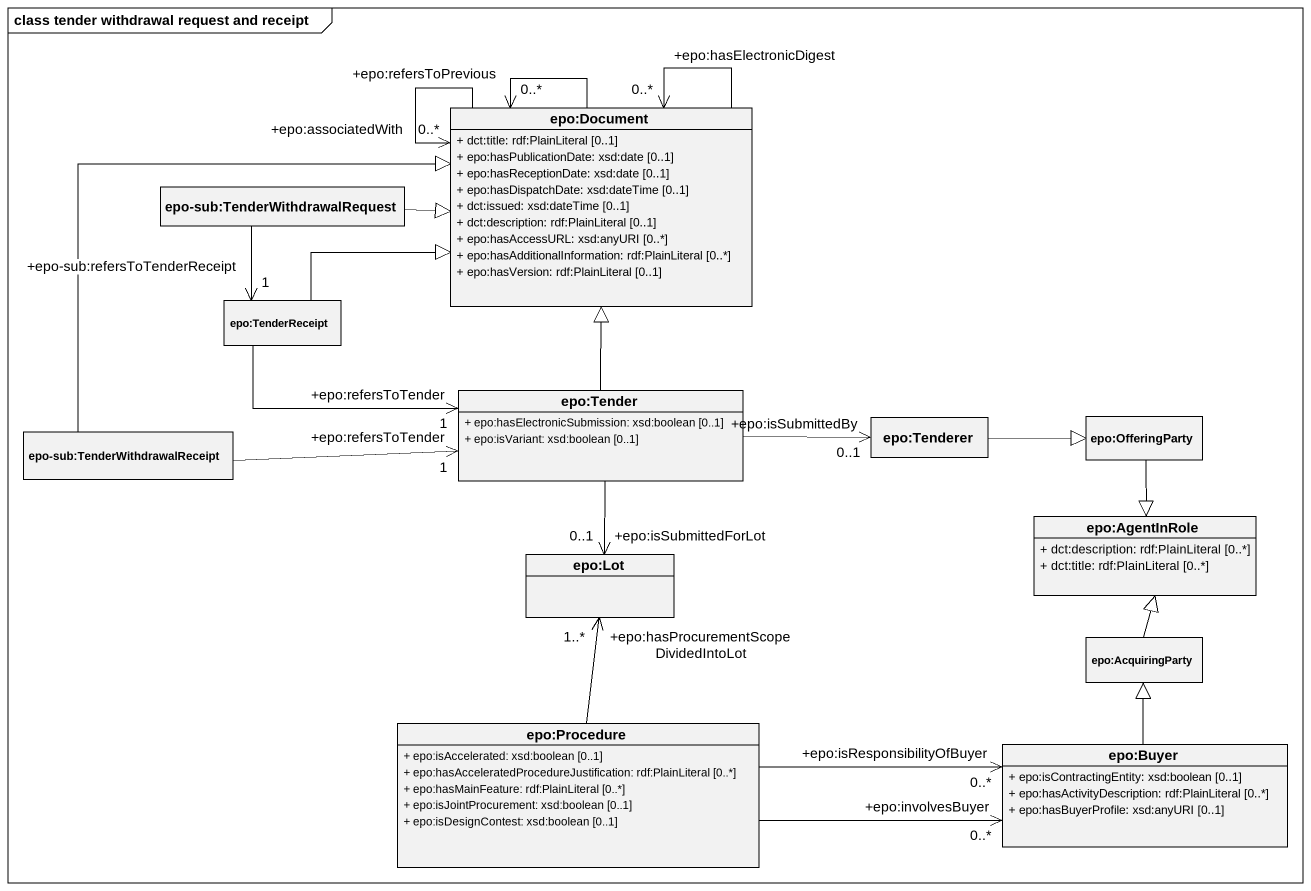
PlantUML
@startuml
mainframe class tender withdrawal request and receipt
hide circle
hide empty members
skinparam classAttributeIconSize 0
class "epo:Document" as epo_Document {
  + dct:title: rdf:PlainLiteral [0..1]
  + epo:hasPublicationDate: xsd:date [0..1]
  + epo:hasReceptionDate: xsd:date [0..1]
  + epo:hasDispatchDate: xsd:dateTime [0..1]
  + dct:issued: xsd:dateTime [0..1]
  + dct:description: rdf:PlainLiteral [0..1]
  + epo:hasAccessURL: xsd:anyURI [0..*]
  + epo:hasAdditionalInformation: rdf:PlainLiteral [0..*]
  + epo:hasVersion: rdf:PlainLiteral [0..1]
}
class "epo-sub:TenderWithdrawalRequest" as epo_sub_TenderWithdrawalRequ
class "epo:TenderReceipt" as epo_TenderReceipt
class "epo:Tender" as epo_Tender {
  + epo:hasElectronicSubmission: xsd:boolean [0..1]
  + epo:isVariant: xsd:boolean [0..1]
}
class "epo-sub:TenderWithdrawalReceipt" as epo_sub_TenderWithdrawalRece
class "epo:Tenderer" as epo_Tenderer
class "epo:OfferingParty" as epo_OfferingParty
class "epo:AgentInRole" as epo_AgentInRole {
  + dct:description: rdf:PlainLiteral [0..*]
  + dct:title: rdf:PlainLiteral [0..*]
}
class "epo:Lot" as epo_Lot
class "epo:AcquiringParty" as epo_AcquiringParty
class "epo:Procedure" as epo_Procedure {
  + epo:isAccelerated: xsd:boolean [0..1]
  + epo:hasAcceleratedProcedureJustification: rdf:PlainLiteral [0..*]
  + epo:hasMainFeature: rdf:PlainLiteral [0..*]
  + epo:isJointProcurement: xsd:boolean [0..1]
  + epo:isDesignContest: xsd:boolean [0..1]
}
class "epo:Buyer" as epo_Buyer {
  + epo:isContractingEntity: xsd:boolean [0..1]
  + epo:hasActivityDescription: rdf:PlainLiteral [0..*]
  + epo:hasBuyerProfile: xsd:anyURI [0..1]
}
epo_Document --> "+epo:refersToPrevious\n0..*" epo_Document
epo_Document --> "+epo:associatedWith\n0..*" epo_Document
epo_Document --> "+epo:hasElectronicDigest\n0..*" epo_Document
epo_sub_TenderWithdrawalRequ -right-|> epo_Document
epo_sub_TenderWithdrawalRequ --> "+epo-sub:refersToTenderReceipt\n1" epo_TenderReceipt
epo_TenderReceipt -right-|> epo_Document
epo_TenderReceipt -right-> "+epo:refersToTender\n1" epo_Tender
epo_Tender -up-|> epo_Document
epo_Tender -right-> "+epo:isSubmittedBy\n0..1" epo_Tenderer
epo_Tender --> "+epo:isSubmittedForLot\n0..1" epo_Lot
epo_sub_TenderWithdrawalRece -right-|> epo_Document
epo_sub_TenderWithdrawalRece -right-> "+epo:refersToTender\n1" epo_Tender
epo_Tenderer -right-|> epo_OfferingParty
epo_OfferingParty --|> epo_AgentInRole
epo_AcquiringParty -up-|> epo_AgentInRole
epo_Procedure -up-> "+epo:hasProcurementScopeDividedIntoLot\n1..*" epo_Lot
epo_Procedure -right-> "+epo:involvesBuyer\n0..*" epo_Buyer
epo_Procedure -right-> "+epo:isResponsibilityOfBuyer\n0..*" epo_Buyer
epo_Buyer -up-|> epo_AcquiringParty
@enduml
